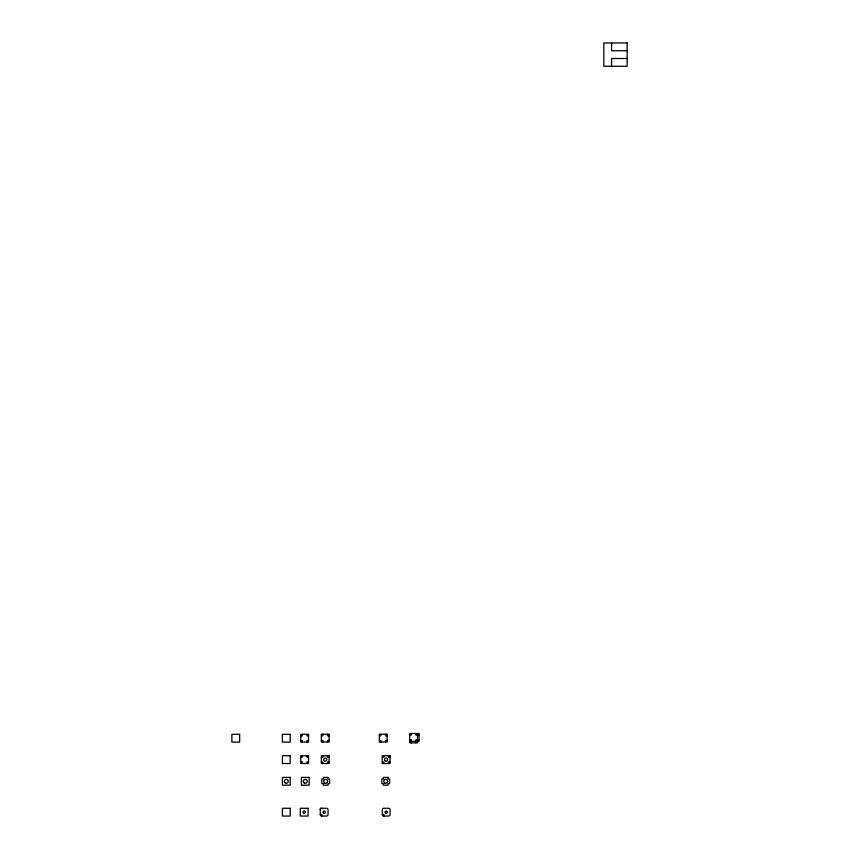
<?xml version="1.0" encoding="UTF-8"?>
<svg xmlns="http://www.w3.org/2000/svg" width="859" height="859" viewBox="0 0 859 859"><rect width="100%" height="100%" fill="white"/><g stroke="black" fill="none" stroke-linecap="round" stroke-linejoin="round"><path stroke-width="1.29" d="M627.134 50.724L611.587 50.724L611.587 42.95M627.134 58.498L611.587 58.498L611.587 66.272M409.732 735.068L411.289 735.068L411.289 733.522M419.063 735.068L415.96 735.068L415.96 733.522M300.757 735.895L302.314 735.895L302.314 734.338M308.531 735.895L306.985 735.895L306.985 734.338M321.363 735.798L322.92 735.798L322.92 734.241M329.137 735.798L327.58 735.798L327.58 734.241M379.356 735.798L380.913 735.798L380.913 734.241M387.13 735.798L385.573 735.798L385.573 734.241M409.732 739.739L411.289 739.739L411.289 742.842M419.063 739.739L415.96 739.739L415.96 742.842M300.757 740.555L302.314 740.555L302.314 742.112M308.531 740.555L306.985 740.555L306.985 742.112M321.363 740.458L322.92 740.458L322.92 742.015M329.137 740.458L327.58 740.458L327.58 742.015M379.356 740.458L380.913 740.458L380.913 742.015M387.13 740.458L385.573 740.458L385.573 742.015M409.732 741.296L419.063 741.296L419.063 733.522L409.732 733.522L409.732 742.842L417.506 742.842L417.506 733.522M300.757 757.284L302.314 757.284L302.314 755.727M308.531 757.284L306.985 757.284L306.985 755.727M321.363 757.284L322.92 757.284L322.92 755.727M329.137 757.284L327.58 757.284L327.58 755.727M382.234 757.284L383.79 757.284L383.79 755.727M390.007 757.284L388.451 757.284L388.451 755.727M300.757 761.944L302.314 761.944L302.314 763.501M308.531 761.944L306.985 761.944L306.985 763.501M321.363 761.944L322.92 761.944L322.92 763.501M329.137 761.944L327.58 761.944L327.58 763.501M382.234 761.944L383.79 761.944L383.79 763.501M390.007 761.944L388.451 761.944L388.451 763.501M320.278 814.493L321.824 814.493L321.824 816.05L326.495 816.05A1.557 1.557 0 0 0 328.052 814.493L328.052 809.833A1.557 1.557 0 0 0 326.495 808.276L320.278 808.276L320.278 814.493A1.557 1.557 0 0 0 321.824 816.05M382.309 814.493L383.866 814.493L383.866 816.05L388.526 816.05A1.557 1.557 0 0 0 390.083 814.493L390.083 809.833A1.557 1.557 0 0 0 388.526 808.276L383.866 808.276A1.557 1.557 0 0 0 382.309 809.833L382.309 814.493A1.557 1.557 0 0 0 383.866 816.05M320.278 809.833A1.557 1.557 0 0 1 321.824 808.276M627.134 42.95L603.813 42.95L603.813 66.272L627.134 66.272L627.134 42.95M329.137 734.241L321.363 734.241L321.363 742.015L329.137 742.015L329.137 734.241M387.13 734.241L379.356 734.241L379.356 742.015L387.13 742.015L387.13 734.241M239.64 734.338L231.866 734.338L231.866 742.112L239.64 742.112L239.64 734.338M290.192 734.338L282.418 734.338L282.418 742.112L290.192 742.112L290.192 734.338M308.531 734.338L300.757 734.338L300.757 742.112L308.531 742.112L308.531 734.338M290.192 755.727L282.418 755.727L282.418 763.501L290.192 763.501L290.192 755.727M308.531 755.727L300.757 755.727L300.757 763.501L308.531 763.501L308.531 755.727M329.137 755.727L321.363 755.727L321.363 763.501L329.137 763.501L329.137 755.727M390.007 755.727L382.234 755.727L382.234 763.501L390.007 763.501L390.007 755.727M290.192 777.416L282.418 777.416L282.418 785.19L290.192 785.19L290.192 777.416M309.154 777.416L301.38 777.416L301.38 785.19L309.154 785.19L309.154 777.416M328.052 777.416L323.381 777.416L323.381 778.973L321.824 778.973L321.824 783.633L323.381 783.633L323.381 785.19L328.052 785.19L328.052 783.633L329.598 783.633L329.598 778.973L328.052 778.973L328.052 777.416M388.064 777.416L383.404 777.416L383.404 778.973L381.847 778.973L381.847 783.633L383.404 783.633L383.404 785.19L388.064 785.19L388.064 783.633L389.621 783.633L389.621 778.973L388.064 778.973L388.064 777.416M290.192 808.276L282.418 808.276L282.418 816.05L290.192 816.05L290.192 808.276M308.07 808.276L300.296 808.276L300.296 816.05L308.07 816.05L308.07 808.276M324.477 760.956A1.557 1.557 0 0 0 326.807 759.614A1.557 1.557 0 0 0 324.477 758.261A1.557 1.557 0 0 0 324.477 760.956M285.328 782.979A1.943 1.943 0 0 0 288.248 781.303A1.943 1.943 0 0 0 285.328 779.618A1.943 1.943 0 0 0 285.328 782.979M304.301 782.979A1.943 1.943 0 0 0 307.211 781.303A1.943 1.943 0 0 0 304.301 779.618A1.943 1.943 0 0 0 304.301 782.979M324.745 782.979A1.943 1.943 0 0 0 327.655 781.303A1.943 1.943 0 0 0 324.745 779.618A1.943 1.943 0 0 0 324.745 782.979M303.603 813.172A1.17 1.17 0 0 0 305.353 812.163A1.17 1.17 0 0 0 303.603 811.154A1.17 1.17 0 0 0 303.603 813.172M323.575 813.172A1.17 1.17 0 0 0 325.325 812.163A1.17 1.17 0 0 0 323.575 811.154A1.17 1.17 0 0 0 323.575 813.172M385.616 813.172A1.17 1.17 0 0 0 387.366 812.163A1.17 1.17 0 0 0 385.616 811.154A1.17 1.17 0 0 0 385.616 813.172M384.757 782.979A1.943 1.943 0 0 0 387.677 781.303A1.943 1.943 0 0 0 384.757 779.618A1.943 1.943 0 0 0 384.757 782.979M385.025 760.709A1.557 1.557 0 0 0 387.624 760.011A1.557 1.557 0 0 0 385.712 758.11A1.557 1.557 0 0 0 385.025 760.709"/></g></svg>
